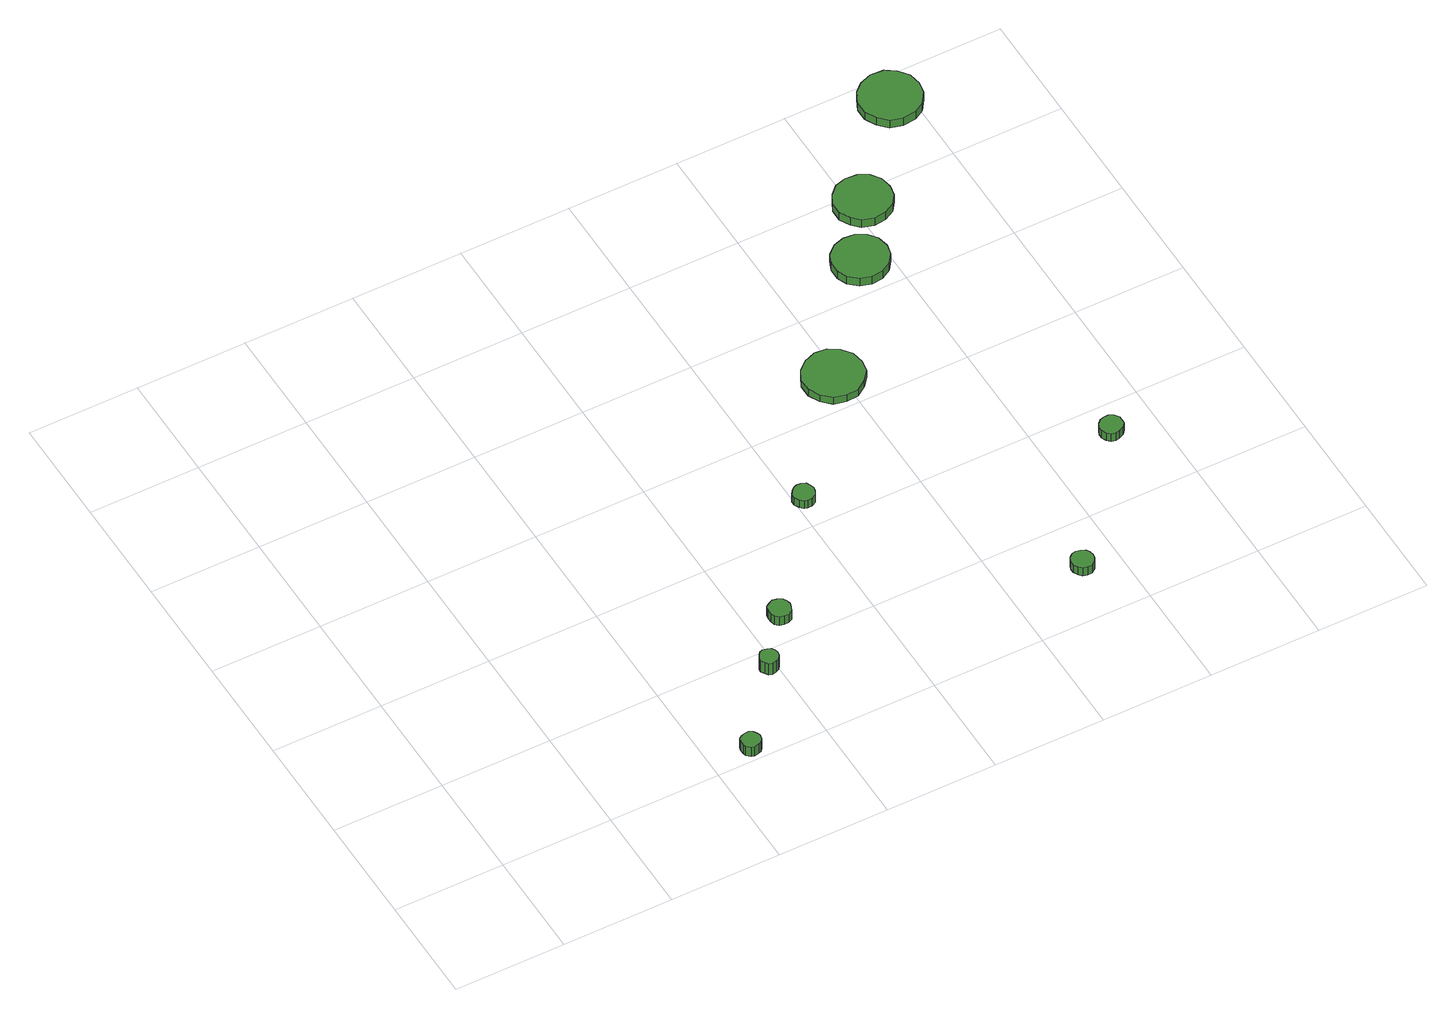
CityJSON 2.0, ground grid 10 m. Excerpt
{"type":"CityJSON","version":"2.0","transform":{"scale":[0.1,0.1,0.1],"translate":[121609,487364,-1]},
"CityObjects":{
"tree1":{"type":"SolitaryVegetationObject","attributes":{"function":"something"}},
"tree2":{"type":"SolitaryVegetationObject","attributes":{"function":"something"}},
"tree3":{"type":"SolitaryVegetationObject","attributes":{"function":"something"},"geometry":[{"type":"MultiSurface","lod":"1","boundaries":[[[0,1,2,3,4,5,6,7,8,9,10,11,12,13,14]],[[15,16,17,18,19,20,21,22,23,24,25,26,27,28,29]],[[0,29,28,1]],[[1,28,27,2]],[[2,27,26,3]],[[3,26,25,4]],[[4,25,24,5]],[[5,24,23,6]],[[6,23,22,7]],[[7,22,21,8]],[[8,21,20,9]],[[9,20,19,10]],[[10,19,18,11]],[[11,18,17,12]],[[12,17,16,13]],[[13,16,15,14]],[[14,15,29,0]]]}]},
"tree4":{"type":"SolitaryVegetationObject","attributes":{"function":"something"},"geometry":[{"type":"MultiSurface","lod":"1","boundaries":[[[30,31,32,33,34,35,36,37,38,39,40,41,42,43,44]],[[45,46,47,48,49,50,51,52,53,54,55,56,57,58,59]],[[30,59,58,31]],[[31,58,57,32]],[[32,57,56,33]],[[33,56,55,34]],[[34,55,54,35]],[[35,54,53,36]],[[36,53,52,37]],[[37,52,51,38]],[[38,51,50,39]],[[39,50,49,40]],[[40,49,48,41]],[[41,48,47,42]],[[42,47,46,43]],[[43,46,45,44]],[[44,45,59,30]]]}]},
"tree5":{"type":"SolitaryVegetationObject","attributes":{"function":"something"},"geometry":[{"type":"MultiSurface","lod":"1","boundaries":[[[60,61,62,63,64,65,66,67,68,69,70,71,72,73,74]],[[75,76,77,78,79,80,81,82,83,84,85,86,87,88,89]],[[60,89,88,61]],[[61,88,87,62]],[[62,87,86,63]],[[63,86,85,64]],[[64,85,84,65]],[[65,84,83,66]],[[66,83,82,67]],[[67,82,81,68]],[[68,81,80,69]],[[69,80,79,70]],[[70,79,78,71]],[[71,78,77,72]],[[72,77,76,73]],[[73,76,75,74]],[[74,75,89,60]]]}]},
"tree6":{"type":"SolitaryVegetationObject","attributes":{"function":"something"},"geometry":[{"type":"MultiSurface","lod":"1","boundaries":[[[90,91,92,93,94,95,96,97,98,99,100,101,102,103,104]],[[105,106,107,108,109,110,111,112,113,114,115,116,117,118,119]],[[90,119,118,91]],[[91,118,117,92]],[[92,117,116,93]],[[93,116,115,94]],[[94,115,114,95]],[[95,114,113,96]],[[96,113,112,97]],[[97,112,111,98]],[[98,111,110,99]],[[99,110,109,100]],[[100,109,108,101]],[[101,108,107,102]],[[102,107,106,103]],[[103,106,105,104]],[[104,105,119,90]]]}]},
"tree7":{"type":"SolitaryVegetationObject","attributes":{"function":"something"},"geometry":[{"type":"MultiSurface","lod":"1","boundaries":[[[120,121,122,123,124,125,126,127,128,129,130,131,132,133,134]],[[135,136,137,138,139,140,141,142,143,144,145,146,147,148,149]],[[120,149,148,121]],[[121,148,147,122]],[[122,147,146,123]],[[123,146,145,124]],[[124,145,144,125]],[[125,144,143,126]],[[126,143,142,127]],[[127,142,141,128]],[[128,141,140,129]],[[129,140,139,130]],[[130,139,138,131]],[[131,138,137,132]],[[132,137,136,133]],[[133,136,135,134]],[[134,135,149,120]]]}]},
"tree8":{"type":"SolitaryVegetationObject","attributes":{"function":"something"},"geometry":[{"type":"MultiSurface","lod":"1","boundaries":[[[150,151,152,153,154,155,156,157,158,159,160,161,162,163,164]],[[165,166,167,168,169,170,171,172,173,174,175,176,177,178,179]],[[150,179,178,151]],[[151,178,177,152]],[[152,177,176,153]],[[153,176,175,154]],[[154,175,174,155]],[[155,174,173,156]],[[156,173,172,157]],[[157,172,171,158]],[[158,171,170,159]],[[159,170,169,160]],[[160,169,168,161]],[[161,168,167,162]],[[162,167,166,163]],[[163,166,165,164]],[[164,165,179,150]]]}]},
"tree9":{"type":"SolitaryVegetationObject","attributes":{"function":"something"},"geometry":[{"type":"MultiSurface","lod":"1","boundaries":[[[180,181,182,183,184,185,186,187,188,189,190,191,192,193,194]],[[195,196,197,198,199,200,201,202,203,204,205,206,207,208,209]],[[180,209,208,181]],[[181,208,207,182]],[[182,207,206,183]],[[183,206,205,184]],[[184,205,204,185]],[[185,204,203,186]],[[186,203,202,187]],[[187,202,201,188]],[[188,201,200,189]],[[189,200,199,190]],[[190,199,198,191]],[[191,198,197,192]],[[192,197,196,193]],[[193,196,195,194]],[[194,195,209,180]]]}]},
"tree10":{"type":"SolitaryVegetationObject","attributes":{"function":"something"},"geometry":[{"type":"MultiSurface","lod":"1","boundaries":[[[210,211,212,213,214,215,216,217,218,219,220,221,222,223,224]],[[225,226,227,228,229,230,231,232,233,234,235,236,237,238,239]],[[210,239,238,211]],[[211,238,237,212]],[[212,237,236,213]],[[213,236,235,214]],[[214,235,234,215]],[[215,234,233,216]],[[216,233,232,217]],[[217,232,231,218]],[[218,231,230,219]],[[219,230,229,220]],[[220,229,228,221]],[[221,228,227,222]],[[222,227,226,223]],[[223,226,225,224]],[[224,225,239,210]]]}]},
"tree11":{"type":"SolitaryVegetationObject","attributes":{"function":"something"},"geometry":[{"type":"MultiSurface","lod":"1","boundaries":[[[240,241,242,243,244,245,246,247,248,249,250,251,252,253,254]],[[255,256,257,258,259,260,261,262,263,264,265,266,267,268,269]],[[240,269,268,241]],[[241,268,267,242]],[[242,267,266,243]],[[243,266,265,244]],[[244,265,264,245]],[[245,264,263,246]],[[246,263,262,247]],[[247,262,261,248]],[[248,261,260,249]],[[249,260,259,250]],[[250,259,258,251]],[[251,258,257,252]],[[252,257,256,253]],[[253,256,255,254]],[[254,255,269,240]]]}]},
"tree12":{"type":"SolitaryVegetationObject","attributes":{"function":"something"},"geometry":[{"type":"MultiSurface","lod":"1","boundaries":[[[270,271,272,273,274,275,276,277,278,279,280,281,282,283,284]],[[285,286,287,288,289,290,291,292,293,294,295,296,297,298,299]],[[270,299,298,271]],[[271,298,297,272]],[[272,297,296,273]],[[273,296,295,274]],[[274,295,294,275]],[[275,294,293,276]],[[276,293,292,277]],[[277,292,291,278]],[[278,291,290,279]],[[279,290,289,280]],[[280,289,288,281]],[[281,288,287,282]],[[282,287,286,283]],[[283,286,285,284]],[[284,285,299,270]]]}]}
},
"vertices":[
[246,13,18],[245,16,18],[243,19,18],[240,21,18],[236,21,18],[233,20,18],[230,18,18],[229,15,18],[229,11,18],[230,8,18],[233,5,18],[236,4,18],[240,5,18],[243,6,18],[245,9,18],[245,9,7],[243,6,7],[240,5,7],[236,4,7],[233,5,7],[230,8,7],[229,11,7],[229,15,7],[230,18,7],[233,20,7],[236,21,7],[240,21,7],[243,19,7],[245,16,7],[246,13,7],
[302,83,21],[301,86,21],[299,89,21],[296,90,21],[292,91,21],[289,90,21],[287,87,21],[285,84,21],[285,81,21],[287,78,21],[289,75,21],[292,74,21],[296,75,21],[299,76,21],[301,79,21],[301,79,8],[299,76,8],[296,75,8],[292,74,8],[289,75,8],[287,78,8],[285,81,8],[285,84,8],[287,87,8],[289,90,8],[292,91,8],[296,90,8],[299,89,8],[301,86,8],[302,83,8],
[338,127,18],[337,131,18],[335,134,18],[331,136,18],[327,137,18],[323,135,18],[320,133,18],[319,129,18],[319,125,18],[320,121,18],[323,118,18],[327,117,18],[331,117,18],[335,119,18],[337,123,18],[337,123,8],[335,119,8],[331,117,8],[327,117,8],[323,118,8],[320,121,8],[319,125,8],[319,129,8],[320,133,8],[323,135,8],[327,137,8],[331,136,8],[335,134,8],[337,131,8],[338,127,8],
[417,228,18],[416,231,18],[414,235,18],[410,237,18],[406,237,18],[403,236,18],[400,233,18],[398,230,18],[398,226,18],[400,222,18],[403,219,18],[406,218,18],[410,218,18],[414,220,18],[416,224,18],[416,224,9],[414,220,9],[410,218,9],[406,218,9],[403,219,9],[400,222,9],[398,226,9],[398,230,9],[400,233,9],[403,236,9],[406,237,9],[410,237,9],[414,235,9],[416,231,9],[417,228,9],
[578,54,17],[577,58,17],[575,61,17],[571,63,17],[567,64,17],[563,63,17],[560,60,17],[558,56,17],[558,52,17],[560,48,17],[563,45,17],[567,44,17],[571,44,17],[575,47,17],[577,50,17],[577,50,8],[575,47,8],[571,44,8],[567,44,8],[563,45,8],[560,48,8],[558,52,8],[558,56,8],[560,60,8],[563,63,8],[567,64,8],[571,63,8],[575,61,8],[577,58,8],[578,54,8],
[519,329,18],[517,340,18],[510,349,18],[501,355,18],[490,356,18],[479,352,18],[471,345,18],[466,335,18],[466,324,18],[471,314,18],[479,306,18],[490,303,18],[501,304,18],[510,310,18],[517,318,18],[517,318,10],[510,310,10],[501,304,10],[490,303,10],[479,306,10],[471,314,10],[466,324,10],[466,335,10],[471,345,10],[479,352,10],[490,356,10],[501,355,10],[510,349,10],[517,340,10],[519,329,10],
[599,430,18],[597,440,18],[591,448,18],[582,453,18],[572,454,18],[562,451,18],[554,444,18],[550,435,18],[550,425,18],[554,416,18],[562,409,18],[572,406,18],[582,407,18],[591,412,18],[597,420,18],[597,420,9],[591,412,9],[582,407,9],[572,406,9],[562,409,9],[554,416,9],[550,425,9],[550,435,9],[554,444,9],[562,451,9],[572,454,9],[582,453,9],[591,448,9],[597,440,9],[599,430,9],
[670,170,18],[670,174,18],[667,178,18],[663,180,18],[659,180,18],[655,179,18],[652,176,18],[650,172,18],[650,168,18],[652,164,18],[655,161,18],[659,160,18],[663,161,18],[667,163,18],[670,166,18],[670,166,9],[667,163,9],[663,161,9],[659,160,9],[655,161,9],[652,164,9],[650,168,9],[650,172,9],[652,176,9],[655,179,9],[659,180,9],[663,180,9],[667,178,9],[670,174,9],[670,170,9],
[633,485,18],[631,496,18],[625,504,18],[616,509,18],[605,510,18],[595,507,18],[588,500,18],[583,491,18],[583,480,18],[588,471,18],[595,464,18],[605,461,18],[616,462,18],[625,467,18],[631,475,18],[631,475,9],[625,467,9],[616,462,9],[605,461,9],[595,464,9],[588,471,9],[583,480,9],[583,491,9],[588,500,9],[595,507,9],[605,510,9],[616,509,9],[625,504,9],[631,496,9],[633,485,9],
[709,572,18],[707,583,18],[700,592,18],[691,598,18],[679,599,18],[668,595,18],[660,588,18],[655,577,18],[655,566,18],[660,556,18],[668,548,18],[679,545,18],[691,546,18],[700,551,18],[707,561,18],[707,561,9],[700,551,9],[691,546,9],[679,545,9],[668,548,9],[660,556,9],[655,566,9],[655,577,9],[660,588,9],[668,595,9],[679,599,9],[691,598,9],[700,592,9],[707,583,9],[709,572,9]
]}
